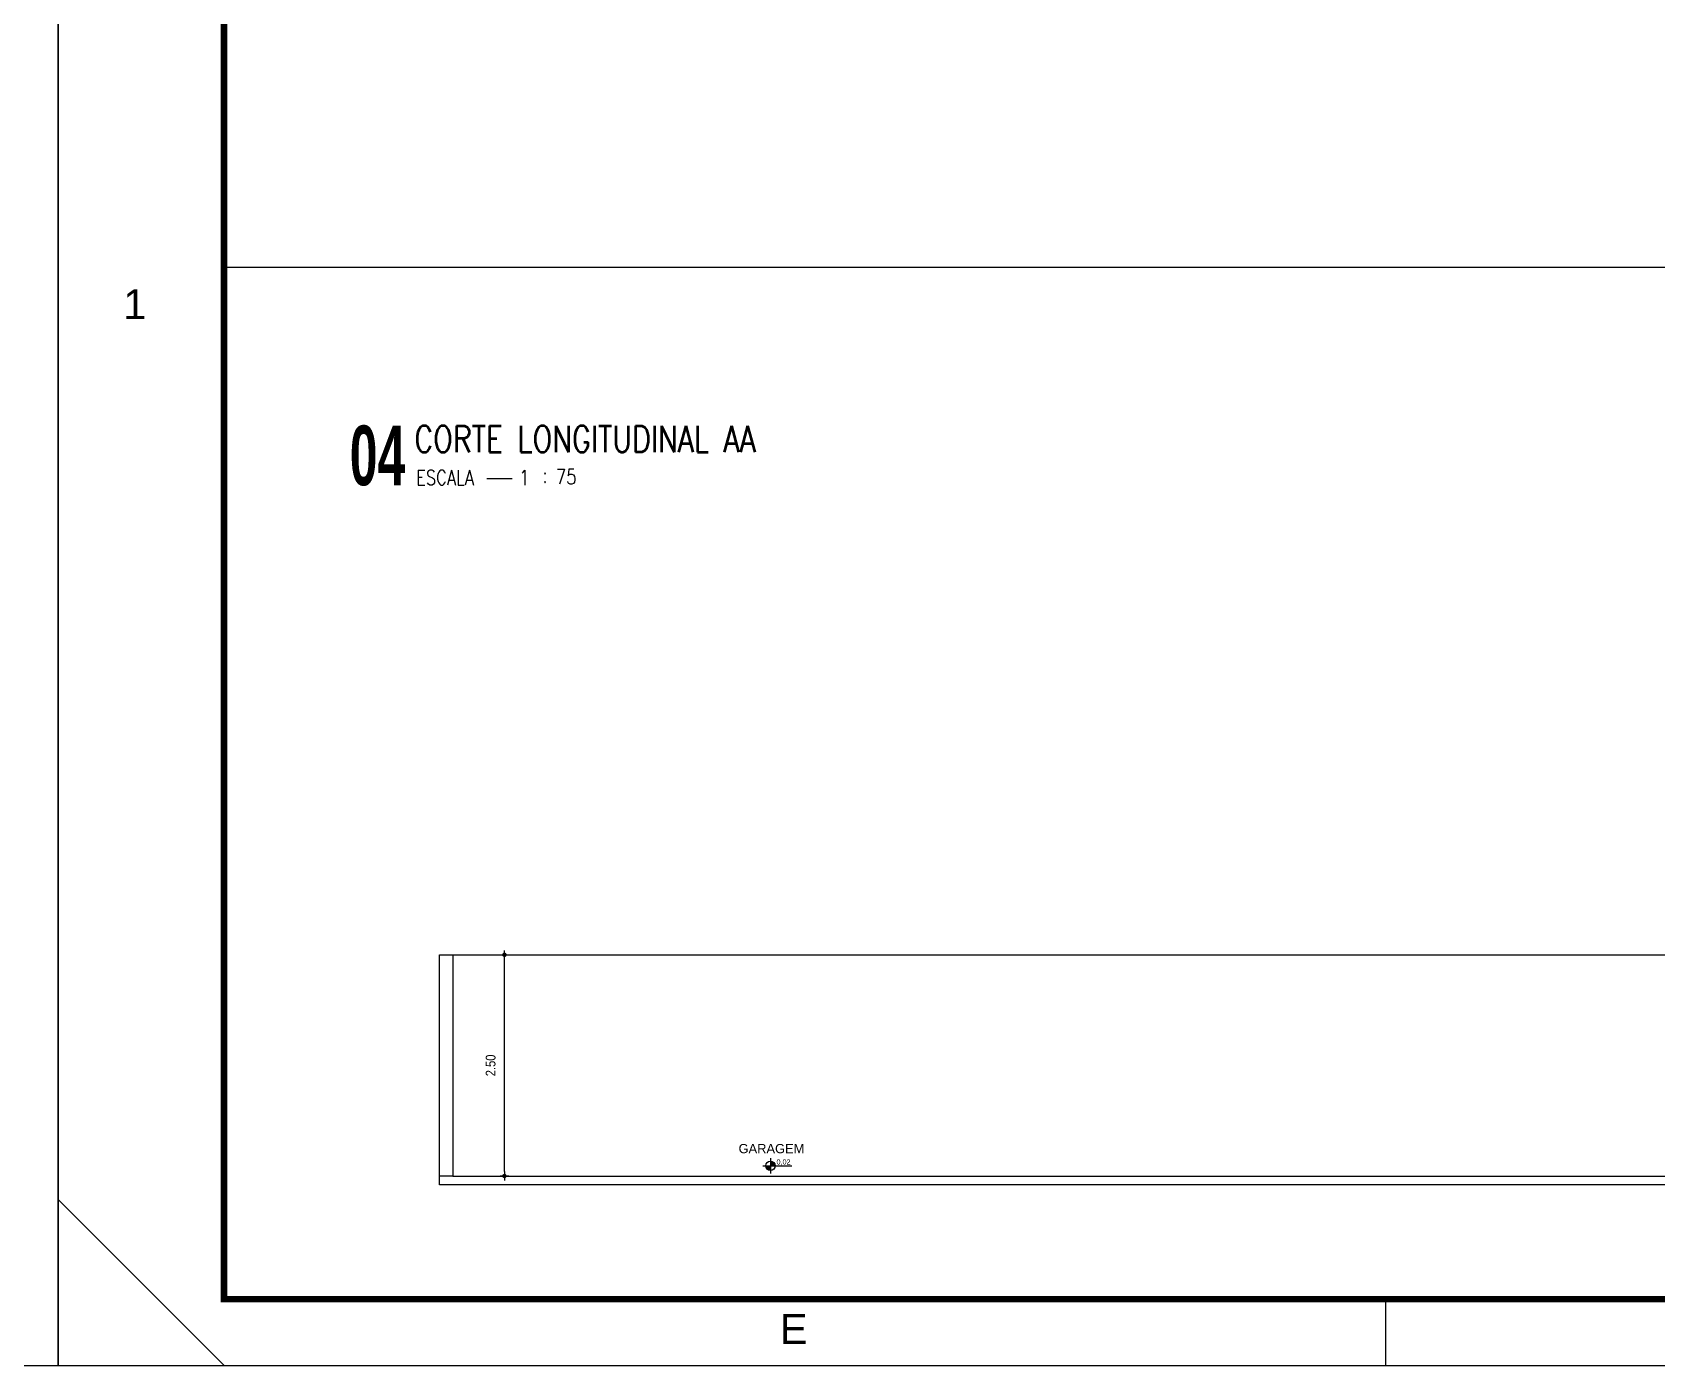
# Model space of a CAD drawing. Header units: millimetres. Extents: x 3212 to 6878, y 1640 to 3386.
# Drawn here: x 3286.3 to 3304.66, y 1640.21 to 1655.28 of the extents above; entities that cross this region are included whole.
import ezdxf
from ezdxf.enums import TextEntityAlignment as Align

# ---------------------------------------------------------------- set-up
doc = ezdxf.new("R2010")
doc.units = ezdxf.units.MM
doc.header["$LTSCALE"] = 0.8
for name, color, linetype in [('A-PEN-B', 5, 'Continuous'), ('A-PEN-W', 7, 'Continuous'), ('A-PEN-Y', 2, 'Continuous'), ('COTA', 2, 'Continuous'), ('E-TXT-G', 3, 'Continuous'), ('E-TXT-Y', 2, 'Continuous'), ('NIVEIS', 1, 'Continuous'), ('P2', 1, 'Continuous')]:
    doc.layers.add(name, color=color, linetype=linetype)
for name, color, linetype, lineweight in [('COTAS', 53, 'Continuous', 9), ('E-TXT-W', 7, 'Continuous', 20), ('pilares', 1, 'Continuous', 9)]:
    doc.layers.add(name, color=color, linetype=linetype, lineweight=lineweight)
doc.styles.add('ARIAL', font='arial.ttf', dxfattribs={"height": 2})
doc.styles.add('CARIMBO_DADOS', font='arial.ttf', dxfattribs={"height": 0.1})
doc.styles.add('F2', font='ARIALN.TTF')
doc.styles.add('REG140', font='romans.shx', dxfattribs={"width": 0.8, "height": 0.35})
doc.styles.add('REG80', font='romans.shx', dxfattribs={"width": 0.8, "height": 0.1})
doc.styles.add('SANSSERIF2', font='sanssb__.ttf', dxfattribs={"width": 0.8})
doc.styles.add('T20', font='PORT2', dxfattribs={"height": 0.2})
doc.styles.add('TEXT', font='arial.ttf')
doc.dimstyles.new('ARQUITETURA', dxfattribs={"dimtxt": 0.11, "dimasz": 0.05, "dimexe": 0.1, "dimexo": 0, "dimgap": 0.1, "dimtad": 1, "dimzin": 5, "dimdsep": 46, "dimtxsty": 'F2', "dimblk": 'COTA', "dimcen": 0, "dimse1": 1, "dimse2": 1, "dimadec": 0, "dimazin": 0, "dimtfac": 2, "dimtix": 1, "dimtmove": 2, "dimatfit": 3, "dimldrblk": 'COTA', "dimfxl": 0, "dimtolj": 1, "dimtzin": 5, "dimarcsym": 0})

# ---------------------------------------------------------------- blocks, each defined once
blk = doc.blocks.new('IND_DES')
at = {"layer": 'E-TXT-W'}
blk.add_line((0.027, -0.243), (0.198, -0.243), dxfattribs=at)
at = {"layer": 'E-TXT-G', "style": 'REG80', "width": 0.8}
for s, p in [('ESCALA', (-0.446, -0.286)), ('1', (0.243, -0.286)), (':', (0.399, -0.271))]:
    blk.add_text(s, height=0.1, dxfattribs=at).set_placement(p)
blk.add_attdef('ESCALA', (0.49, -0.281), '', height=0.1, dxfattribs=at)
at = {"layer": 'E-TXT-W', "style": 'SANSSERIF2', "width": 0.6}
blk.add_attdef('00', text='', height=0.4, dxfattribs=at).set_placement((-0.708, -0.288), align=Align.CENTER)
at = {"layer": 'E-TXT-Y', "style": 'REG140', "width": 0.8}
for tag, p in [('PROJETO', (-0.456, 0.183)), ('DESENHO', (-0.458, -0.066))]:
    blk.add_attdef(tag, p, '', height=0.175, dxfattribs=at)
blk = doc.blocks.new('PRANCHA')
at = {"color": 1}
for p, q in [((2.5, 0), (0, 2.5)), ((20, 1), (20, 0))]:
    blk.add_line(p, q, dxfattribs=at)
blk.add_lwpolyline([(0, 0), (84.1, 0), (84.1, 59.4), (0, 59.4)], close=True, dxfattribs=at)
at = {"color": 4, "const_width": 0.1}
blk.add_lwpolyline([(2.5, 58.4), (83.1, 58.4), (83.1, 1), (2.5, 1)], close=True, dxfattribs=at)
at = {"color": 50, "linetype": 'Continuous', "style": 'ARIAL'}
for s, p in [('1', (1.154, 15.993)), ('E', (11.083, 0.55))]:
    blk.add_text(s, height=0.45, dxfattribs=at).set_placement(p, align=Align.MIDDLE)
blk = doc.blocks.new('cotas')
at = {"layer": 'A-PEN-Y'}
h = blk.add_hatch(color=256, dxfattribs=at)
h.paths.add_polyline_path([(0.135, 0, 0.414214), (0, 0.135), (0, 0)])
h.paths.add_polyline_path([(0, 0), (-0.135, 0, 0.414214), (0, -0.135)])
at = {"layer": 'A-PEN-W'}
for p, q in [((-0.223, 0), (0.621, 0)), ((0, 0.223), (0, -0.223))]:
    blk.add_line(p, q, dxfattribs=at)
blk.add_circle((0, 0), 0.135, dxfattribs=at)
at = {"layer": 'A-PEN-W', "style": 'T20'}
blk.add_attdef('COTA', (0.167, 0.038), '', height=0.15, dxfattribs=at)
blk = doc.blocks.new('COTA')
at = {"layer": 'COTA'}
for p, q in [((-1, 0), (1, 0)), ((0, 1), (0, -1))]:
    blk.add_line(p, q, dxfattribs=at)
at = {"layer": 'COTA', "const_width": 0.5}
blk.add_lwpolyline([(-0.25, 0, 1), (0.25, 0, 1)], format="xyb", close=True, dxfattribs=at)
blk = doc.blocks.new('*D222')
at = {"layer": 'COTAS', "color": 0, "lineweight": -2, "transparency": 16777216}
blk.add_line((3291.638, 1642.402), (3291.638, 1644.802), dxfattribs=at)
at = {"layer": 'Defpoints', "color": 0, "transparency": 16777216}
for p in [(3291.055, 1644.852), (3291.638, 1644.852), (3291.055, 1642.352)]:
    blk.add_point(p, dxfattribs=at)
at = {"layer": 'COTAS', "color": 0, "lineweight": -2, "transparency": 16777216, "xscale": 0.05, "yscale": 0.05, "zscale": 0.05}
for p, rotation in [((3291.638, 1644.852), 90), ((3291.638, 1642.352), 270)]:
    blk.add_blockref('COTA', p, dxfattribs=dict(at, rotation=rotation))
at = {"layer": 'COTAS', "color": 0, "transparency": 16777216, "insert": (3291.482, 1643.602), "char_height": 0.11, "attachment_point": 5, "rotation": 90, "style": 'F2'}
blk.add_mtext('\\A1;2.50', dxfattribs=at)

msp = doc.modelspace()

# ---------------------------------------------------------------- linework, layer by layer
at = {"layer": 'A-PEN-B', "ltscale": 0.05}
for p, q in [((3290.905, 1642.352), (3290.905, 1644.852)), ((3290.905, 1644.852), (3291.055, 1644.852)), ((3291.055, 1644.852), (3291.055, 1642.352)), ((3291.055, 1642.352), (3290.905, 1642.352)), ((3290.905, 1642.252), (3290.905, 1642.352)), ((3323.404, 1642.252), (3290.905, 1642.252)), ((3291.055, 1642.352), (3305.054, 1642.352))]:
    msp.add_line(p, q, dxfattribs=at)
at = {"layer": 'A-PEN-Y', "ltscale": 0.05}
msp.add_line((3291.055, 1644.852), (3305.054, 1644.852), dxfattribs=at)
at = {"layer": 'P2'}
msp.add_line((3335.795, 1652.618), (3288.47, 1652.618), dxfattribs=at)
at = {"layer": 'pilares'}
msp.add_lwpolyline([(3225.395, 1640.21), (3286.595, 1640.21), (3286.595, 1684.76), (3225.395, 1684.76)], close=True, dxfattribs=at)

# ---------------------------------------------------------------- block references
at = {"xscale": 0.75, "yscale": 0.75, "zscale": 0.75}
msp.add_blockref('PRANCHA', (3286.595, 1640.21), dxfattribs=at)
ref = msp.add_blockref('IND_DES', (3291.393, 1650.644), dxfattribs=dict(xscale=1.687496000000465, yscale=1.687496000000465, zscale=1.687496000000465))
ref.add_attrib('00', '04', dxfattribs={"layer": 'E-TXT-W', "height": 0.675, "style": 'SANSSERIF2', "width": 0.6}).set_placement((3290.204, 1650.158), align=Align.CENTER)
ref.add_attrib('DESENHO', 'CORTE LONGITUDINAL AA', (3290.62, 1650.533), dxfattribs={"layer": 'E-TXT-Y', "height": 0.29531, "style": 'REG140', "width": 0.8})
ref.add_attrib('ESCALA', '75', (3292.22, 1650.17), dxfattribs={"layer": 'E-TXT-G', "height": 0.1688, "style": 'REG80', "width": 0.8})
at = {"layer": 'NIVEIS', "color": 1}
ref = msp.add_blockref('cotas', (3294.644, 1642.468), dxfattribs=dict(at, xscale=0.3888717778383832, yscale=0.3888717778396463, zscale=0.3888717778396463))
ref.add_attrib('COTA', '0,02', (3294.713, 1642.482), dxfattribs={"color": 1, "height": 0.0583, "style": 'TEXT'})

# ---------------------------------------------------------------- texts
at = {"color": 230, "insert": (3294.656, 1642.661), "char_height": 0.1042, "attachment_point": 5, "style": 'CARIMBO_DADOS'}
msp.add_mtext('GARAGEM', dxfattribs=at)

# ---------------------------------------------------------------- dimensions: what is measured, and where the dimension line sits
at = {"layer": 'COTAS'}
dim = msp.add_linear_dim(base=(3291.638, 1644.852), p1=(3291.055, 1642.352), p2=(3291.055, 1644.852), angle=90, dimstyle='ARQUITETURA', dxfattribs=at)
dim.commit()
dim.dimension.update_dxf_attribs({"geometry": '*D222', "text_midpoint": (3291.482, 1643.602)})

doc.saveas('drawing.dxf')
